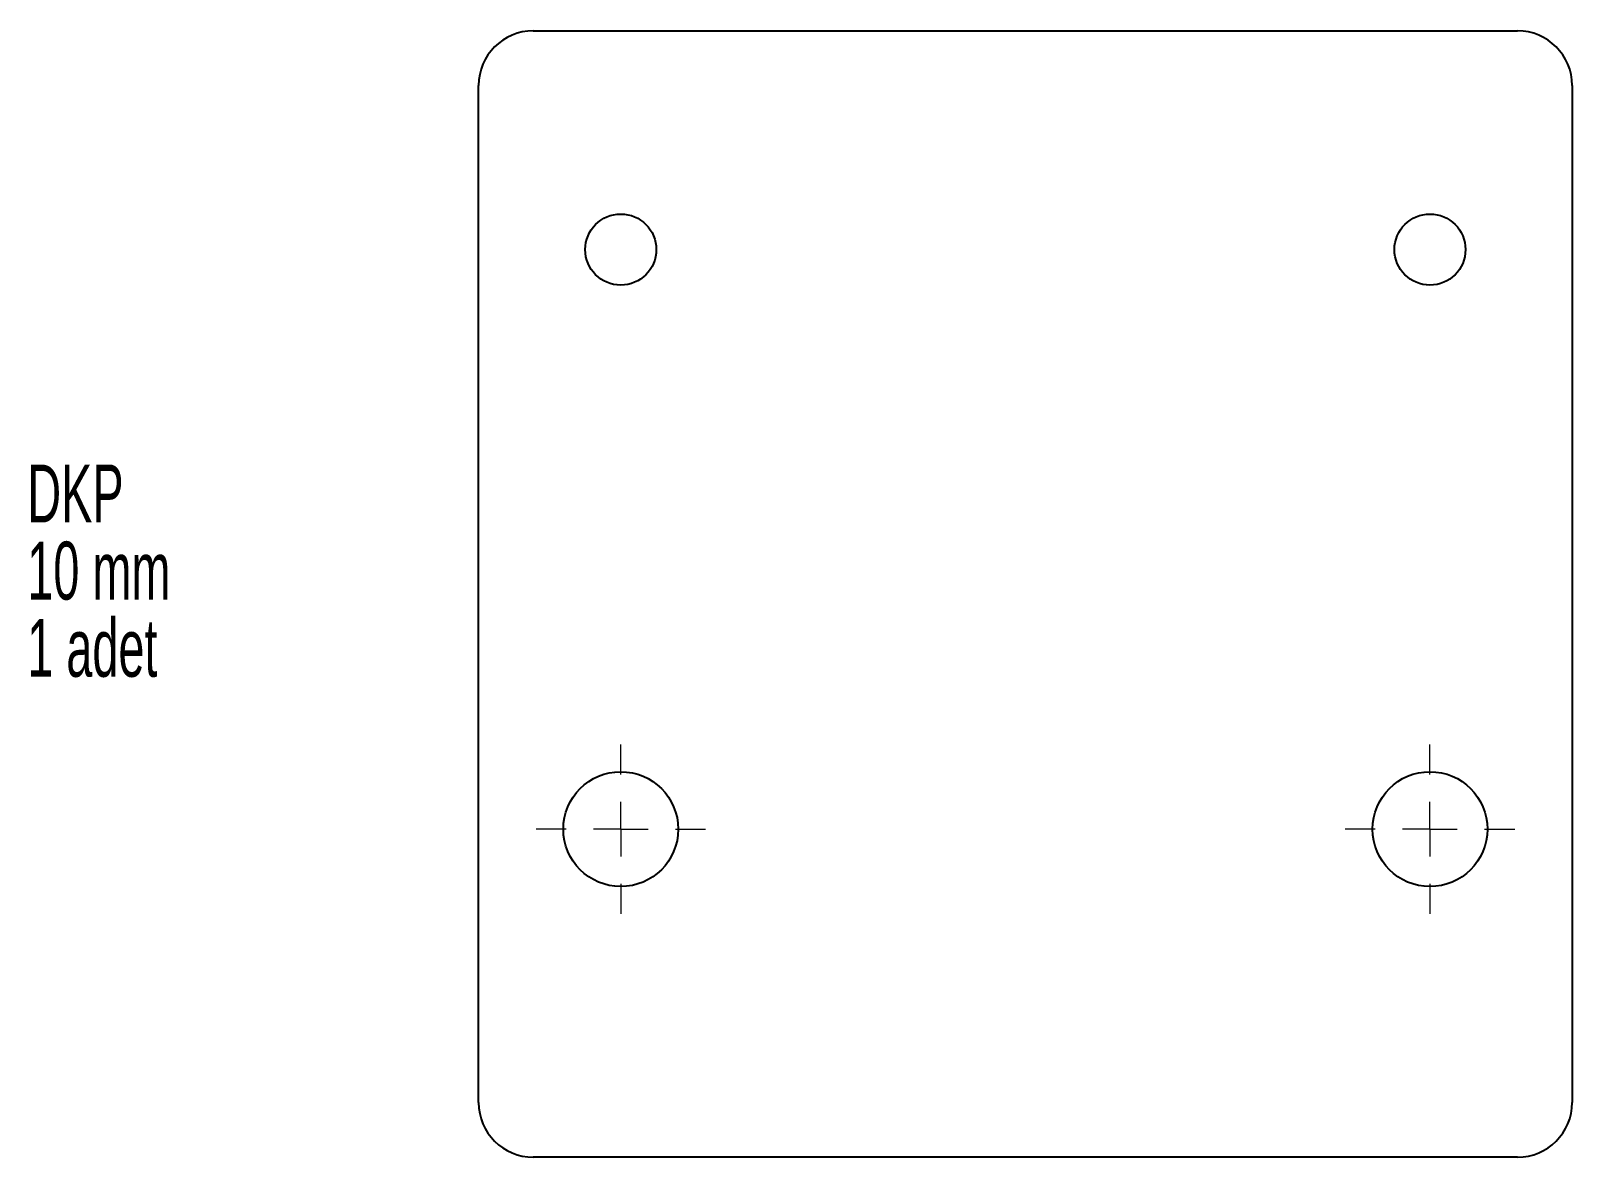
# Model space of a CAD drawing. Header units: millimetres. Extents: x 66 to 207, y 65 to 168.
import ezdxf

# ---------------------------------------------------------------- set-up
doc = ezdxf.new("R2010")
doc.units = ezdxf.units.MM
doc.styles.add('SLDTEXTSTYLE0', font='TXT', dxfattribs={"width": 0.605})

# ---------------------------------------------------------------- blocks, each defined once
blk = doc.blocks.new('SW_NOTE_0')
at = {"color": 0, "linetype": 'Continuous', "lineweight": 0, "char_height": 5.292, "attachment_point": 1, "style": 'SLDTEXTSTYLE0'}
for s, insert in [('DKP', (0, 6.82)), ('10 mm', (0, -0.23)), ('1 adet', (0, -7.29))]:
    blk.add_mtext(s, dxfattribs=dict(at, insert=insert))
blk = doc.blocks.new('SW_CENTERMARKSYMBOL_0')
at = {"color": 0, "linetype": 'Continuous', "lineweight": 18}
for p, q in [((0, 5), (0, 7.75)), ((0, 0), (0, 2.5)), ((-5, 0), (-7.75, 0)), ((0, 0), (-2.5, 0)), ((0, 0), (0, -2.5)), ((0, 0), (2.5, 0)), ((5, 0), (7.75, 0)), ((0, -5), (0, -7.75))]:
    blk.add_line(p, q, dxfattribs=at)
blk = doc.blocks.new('SW_CENTERMARKSYMBOL_1')
at = {"color": 0, "linetype": 'Continuous', "lineweight": 18}
for p, q in [((0, 5), (0, 7.75)), ((0, 0), (0, 2.5)), ((-5, 0), (-7.75, 0)), ((0, 0), (-2.5, 0)), ((0, 0), (0, -2.5)), ((0, 0), (2.5, 0)), ((5, 0), (7.75, 0)), ((0, -5), (0, -7.75))]:
    blk.add_line(p, q, dxfattribs=at)

msp = doc.modelspace()

# ---------------------------------------------------------------- linework, layer by layer
at = {"color": 7, "linetype": 'Continuous', "lineweight": 25}
for p, q in [((111.82, 167.85), (201.82, 167.85)), ((106.82, 69.85), (106.82, 162.85)), ((206.82, 162.85), (206.82, 69.85)), ((201.82, 64.85), (111.82, 64.85))]:
    msp.add_line(p, q, dxfattribs=at)
for centre, radius in [((119.82, 147.85), 3.25), ((193.82, 147.85), 3.25), ((119.82, 94.85), 5.25), ((193.82, 94.85), 5.25)]:
    msp.add_circle(centre, radius, dxfattribs=at)
for centre, start, end in [((111.82, 162.85), 90, 180), ((201.82, 162.85), 0, 90), ((111.82, 69.85), 180, 270), ((201.82, 69.85), 270, 0)]:
    msp.add_arc(centre, 5, start, end, dxfattribs=at)

# ---------------------------------------------------------------- block references
at = {"color": 7, "linetype": 'Continuous', "lineweight": 0}
msp.add_blockref('SW_NOTE_0', (65.55, 121.37), dxfattribs=at)
at = {"color": 7, "linetype": 'Continuous', "lineweight": 18}
for name, p in [('SW_CENTERMARKSYMBOL_1', (119.82, 94.85)), ('SW_CENTERMARKSYMBOL_0', (193.82, 94.85))]:
    msp.add_blockref(name, p, dxfattribs=at)

doc.saveas('drawing.dxf')
